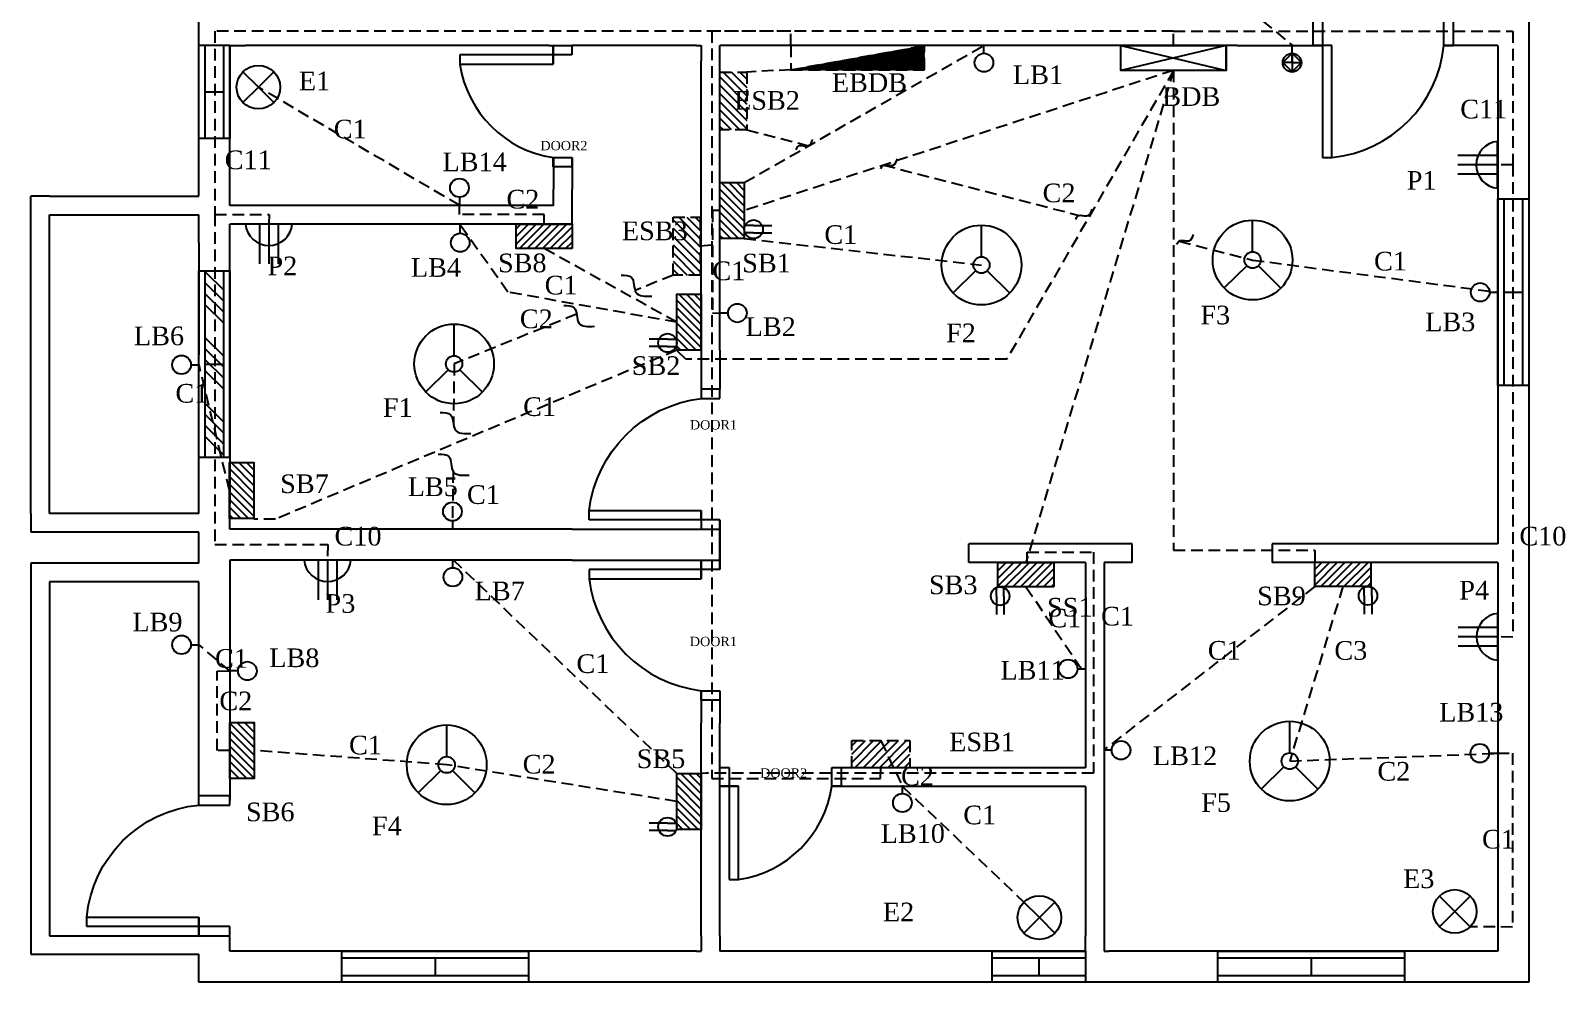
# Model space of a CAD drawing. Header units: inches. Extents: x -2152 to 9073, y -5017 to 214.
# Drawn here: x -213.7 to 279.5, y -611.8 to -305.8 of the extents above; entities that cross this region are included whole.
import ezdxf

# ---------------------------------------------------------------- set-up
doc = ezdxf.new("R2010")
doc.units = ezdxf.units.IN
doc.header["$LTSCALE"] = 15
doc.header["$MEASUREMENT"] = 0
doc.header["$PDMODE"] = 1
doc.header["$PDSIZE"] = 120
doc.linetypes.add('HIDDEN', pattern=[0.375, 0.25, -0.125])
for name, color, linetype in [('cad-block.com', 7, 'Continuous'), ('conduit break', 7, 'Continuous'), ('Doors', 46, 'Continuous'), ('Electrical', 7, 'Continuous'), ('Emergency', 130, 'HIDDEN'), ('Fittings', 7, 'Continuous'), ('Hidden', 242, 'HIDDEN'), ('Text', 7, 'Continuous'), ('Windows', 140, 'Continuous')]:
    doc.layers.add(name, color=color, linetype=linetype)
doc.styles.get("Standard").update_dxf_attribs({"font": 'times.ttf'})

# ---------------------------------------------------------------- blocks, each defined once
blk = doc.blocks.new('door 1')
at = {"layer": 'Doors'}
for p, q in [((546.55, -392), (543.55, -392)), ((543.55, -392), (543.55, -428)), ((546.55, -428), (546.55, -392)), ((504.55, -428), (507.55, -428)), ((507.55, -428), (507.55, -434)), ((543.55, -428), (546.55, -428)), ((546.55, -428), (543.55, -428)), ((546.55, -428), (549.55, -428)), ((546.55, -434), (546.55, -428)), ((549.55, -428), (549.55, -434)), ((507.55, -434), (504.55, -434)), ((549.55, -434), (546.55, -434))]:
    blk.add_line(p, q, dxfattribs=at)
blk.add_arc((548.5, -432.95), 41.25, 96.8892, 173.1108, dxfattribs=at)
blk = doc.blocks.new("door 1'")
at = {"layer": 'Doors'}
blk.add_line((-45, 0), (-45, 6), dxfattribs=at)
blk.add_blockref('door 1', (-549.55, 434), dxfattribs=at)
blk = doc.blocks.new('door 2')
at = {"layer": 'Doors'}
for p, q in [((622.04, -394.53), (619.04, -394.53)), ((619.04, -394.53), (619.04, -424.53)), ((622.04, -424.53), (622.04, -394.53)), ((586.04, -430.53), (586.04, -424.53)), ((586.04, -424.53), (589.04, -424.53)), ((589.04, -424.53), (589.04, -430.53)), ((619.04, -424.53), (622.04, -424.53)), ((622.04, -424.53), (619.04, -424.53)), ((622.04, -424.53), (625.04, -424.53)), ((622.04, -430.53), (622.04, -424.53)), ((625.04, -424.53), (625.04, -430.53)), ((589.04, -430.53), (586.04, -430.53)), ((625.04, -430.53), (622.04, -430.53))]:
    blk.add_line(p, q, dxfattribs=at)
blk.add_arc((624.25, -429.74), 35.59, 98.4137, 171.5863, dxfattribs=at)
blk = doc.blocks.new('Window Big')
at = {"layer": 'Windows'}
for p, q in [((367.2, -212.7), (439.2, -212.7)), ((367.2, -224.7), (367.2, -212.7)), ((439.2, -212.7), (439.2, -224.7)), ((367.2, -215.2), (439.2, -215.2)), ((403.2, -215.2), (403.2, -222.2)), ((439.2, -222.2), (367.2, -222.2)), ((439.2, -224.7), (367.2, -224.7))]:
    blk.add_line(p, q, dxfattribs=at)
blk = doc.blocks.new('Main door')
at = {"layer": 'Doors'}
for p, q in [((547.72, -478.37), (544.72, -478.37)), ((544.72, -478.37), (544.72, -514.37)), ((547.72, -514.37), (547.72, -478.37)), ((505.72, -524.37), (505.72, -514.37)), ((505.72, -514.37), (505.72, -514.37)), ((508.72, -514.37), (505.72, -514.37)), ((508.72, -514.37), (508.72, -524.37)), ((544.72, -514.37), (547.72, -514.37)), ((547.72, -514.37), (550.72, -514.37)), ((547.72, -524.37), (547.72, -514.37)), ((550.72, -514.37), (550.72, -524.37)), ((508.72, -524.37), (505.72, -524.37)), ((550.72, -524.37), (547.72, -524.37))]:
    blk.add_line(p, q, dxfattribs=at)
blk.add_arc((548.56, -518.21), 40.02, 95.499, 174.501, dxfattribs=at)
blk = doc.blocks.new('SLIDING WINDOW DOOR')
at = {"layer": 'Windows'}
h = blk.add_hatch(dxfattribs=at)
h.set_pattern_fill('ANSI34', color=256, scale=30, style=0)
h.paths.add_polyline_path([(625.85, -247.29), (625.85, -238.54), (580.85, -238.54), (580.85, -247.29)])
h.paths.add_polyline_path([(670.85, -247.29), (670.85, -238.54), (625.85, -238.54), (625.85, -247.29)])
at = {"layer": 'Windows', "xscale": 1.25, "yscale": 1.25, "zscale": 1.25}
blk.add_blockref('Window Big', (121.85, 30.46), dxfattribs=at)
blk = doc.blocks.new('Window Toilet')
at = {"layer": 'Windows'}
for p, q in [((293, -254.5), (329, -254.5)), ((293, -266.5), (293, -254.5)), ((293, -257), (329, -257)), ((311, -257), (311, -264)), ((329, -254.5), (329, -266.5)), ((329, -264), (293, -264)), ((329, -266.5), (293, -266.5))]:
    blk.add_line(p, q, dxfattribs=at)
blk = doc.blocks.new('switch board')
at = {"layer": 'Fittings'}
h = blk.add_hatch(dxfattribs=at)
h.set_pattern_fill('ANSI31', color=256, scale=14, style=0)
h.paths.add_polyline_path([(-262.5, -452.62), (-262.5, -444.78), (-280.5, -444.78), (-280.5, -452.62)])
blk.add_lwpolyline([(-280.5, -444.78), (-262.5, -444.78), (-262.5, -452.62), (-280.5, -452.62)], close=True, dxfattribs=at)
blk = doc.blocks.new('MDB')
at = {"layer": 'Fittings'}
for p, q in [((-280.48, -456.36), (-246.64, -464.37)), ((-246.64, -456.36), (-280.48, -464.37)), ((-246.64, -464.37), (-246.64, -456.36))]:
    blk.add_line(p, q, dxfattribs=at)
blk.add_lwpolyline([(-280.48, -456.36), (-246.64, -456.36), (-246.64, -464.37), (-280.48, -464.37)], close=True, dxfattribs=at)
blk = doc.blocks.new('LBulb')
blk.add_line((-245.4, -401.06), (-241, -401.06))
blk.add_circle((-250.43, -401.06), 5.03)
blk = doc.blocks.new('fan')
at = {"layer": 'Fittings'}
for p, q in [((-299.43, -397.01), (-299.43, -380.04)), ((-302.55, -404.48), (-314.64, -416.38)), ((-296.32, -404.49), (-284.3, -416.47))]:
    blk.add_line(p, q, dxfattribs=at)
for radius in [21.36, 4.39]:
    blk.add_circle((-299.43, -401.4), radius, dxfattribs=at)
blk = doc.blocks.new('exhaust')
at = {"layer": 'Electrical'}
for q in [(-247.45, -491.65), (-237.55, -491.65), (-247.45, -501.55), (-237.55, -501.55)]:
    blk.add_line((-242.5, -496.6), q, dxfattribs=at)
blk.add_circle((-242.5, -496.6), 7, dxfattribs=at)
blk = doc.blocks.new('2pin 5A socket at SB')
at = {"layer": 'Fittings'}
for p, q in [((-249.44, -380.04), (-254.02, -380.04)), ((-249.44, -380.04), (-239.57, -380.04)), ((-249.44, -384.04), (-254.02, -384.04)), ((-249.44, -384.04), (-239.57, -384.04))]:
    blk.add_line(p, q, dxfattribs=at)
blk.add_circle((-249.44, -382.04), 5, dxfattribs=at)
blk = doc.blocks.new('ebdb')
at = {"layer": 'Emergency'}
h = blk.add_hatch(dxfattribs=at)
h.set_pattern_fill('ANSI31', color=256, style=0)
h.paths.add_polyline_path([(-845.15, -337.29), (-845.15, -329.54), (-888.04, -337.29)])
for p, q in [((-845.15, -329.54), (-888.04, -329.54)), ((-888.04, -329.54), (-888.04, -337.29)), ((-888.04, -337.29), (-845.15, -329.54)), ((-845.15, -337.29), (-845.15, -329.54)), ((-888.04, -337.29), (-845.15, -337.29))]:
    blk.add_line(p, q, dxfattribs=at)
blk = doc.blocks.new('esb')
at = {"layer": 'Emergency'}
h = blk.add_hatch(dxfattribs=at)
h.set_pattern_fill('ANSI31', color=256, scale=15, style=0)
h.paths.add_polyline_path([(-826.17, -128.35), (-826.17, -119.65), (-844.76, -119.65), (-844.76, -128.35)])
for p, q in [((-844.76, -119.65), (-826.17, -119.65)), ((-844.76, -128.35), (-844.76, -119.65)), ((-826.17, -119.65), (-826.17, -128.35)), ((-826.17, -128.35), (-844.76, -128.35))]:
    blk.add_line(p, q, dxfattribs=at)
blk = doc.blocks.new('P socket')
at = {"layer": 'Electrical'}
for p, q in [((-253.14, -414.81), (-253.14, -429.89)), ((-253.14, -419.35), (-240.42, -419.35)), ((-253.14, -422.35), (-240.42, -422.35)), ((-253.14, -425.35), (-240.42, -425.35))]:
    blk.add_line(p, q, dxfattribs=at)
blk.add_arc((-253.89, -422.35), 7.58, 275.7142, 84.2858, dxfattribs=at)

msp = doc.modelspace()

# ---------------------------------------------------------------- linework, layer by layer
for p, q in [((-159.68238, -359.0488), (-159.68238, -144.5488)), ((267.81762, -294.22476), (267.81762, -611.7988)), ((-149.68238, -315.5488), (-149.68238, -310.5488)), ((-149.68238, -310.5488), (-144.68238, -310.5488)), ((-47.18238, -310.5488), (-144.68238, -310.5488)), ((-47.18238, -310.5488), (-45.68238, -310.5488)), ((-45.68238, -315.5488), (-45.68238, -310.5488)), ((0.31762, -310.5488), (-39.68238, -310.5488)), ((-39.68238, -313.59577), (-39.68238, -310.5488)), ((0.31762, -310.5488), (1.81762, -310.5488)), ((1.81762, -310.5488), (1.81762, -315.5488)), ((174.03163, -310.5488), (7.81762, -310.5488)), ((7.81762, -315.5488), (7.81762, -310.5488)), ((174.03163, -310.5488), (201.46747, -310.5488)), ((252.81762, -310.5488), (240.46747, -310.5488)), ((257.81762, -310.5488), (252.81762, -310.5488)), ((257.81762, -310.5488), (257.81762, -469.2988)), ((-149.68238, -360.5488), (-149.68238, -315.5488)), ((1.81762, -408.55421), (1.81762, -315.5488)), ((7.81762, -408.55421), (7.81762, -315.5488)), ((188.69976, -316.10869), (191.69976, -313.10869)), ((191.69976, -316.10869), (191.69976, -313.10869)), ((191.69976, -313.10869), (191.69976, -316.10869)), ((191.69976, -313.10869), (194.69976, -316.10869)), ((191.69976, -316.10869), (188.69976, -316.10869)), ((191.69976, -316.10869), (191.69976, -316.10869)), ((191.69976, -316.10869), (191.69976, -316.10869)), ((191.69976, -316.10869), (191.69976, -316.10869)), ((191.69976, -316.10869), (191.69976, -316.10869)), ((191.69976, -316.10869), (191.69976, -316.10869)), ((191.69976, -316.10869), (191.69976, -316.10869)), ((191.69976, -316.10869), (191.69976, -316.10869)), ((191.69976, -316.10869), (191.70064, -319.10869)), ((191.69976, -316.10869), (194.69976, -316.10869)), ((-45.68238, -346.59577), (-45.68238, -356.76498)), ((-39.68238, -346.59577), (-39.68238, -356.76498)), ((-213.68238, -365.0488), (-213.68238, -359.0488)), ((-207.68238, -359.0488), (-213.68238, -359.0488)), ((-207.68238, -359.0488), (-159.68238, -359.0488)), ((-45.68238, -362.0488), (-45.68238, -356.76498)), ((-39.68238, -368.0488), (-39.68238, -356.76498)), ((-149.68238, -362.0488), (-149.68238, -360.5488)), ((-144.68238, -362.0488), (-149.68238, -362.0488)), ((-45.68238, -362.0488), (-144.68238, -362.0488)), ((-213.68238, -461.0488), (-213.68238, -365.0488)), ((-207.68238, -461.0488), (-207.68238, -365.0488)), ((-207.68238, -365.0488), (-159.68238, -365.0488)), ((-159.68238, -373.99858), (-159.68238, -365.0488)), ((-144.68238, -368.0488), (-149.68238, -368.0488)), ((-149.68238, -370.99858), (-149.68238, -368.0488)), ((-39.68238, -368.0488), (-144.68238, -368.0488)), ((-159.68238, -373.99858), (-159.68238, -409.99619)), ((-149.68238, -409.99858), (-149.68238, -370.99858)), ((1.81762, -408.55421), (1.81762, -424.06011)), ((7.81762, -408.55421), (7.81762, -421.05987)), ((-159.68238, -461.0488), (-159.68238, -409.99619)), ((-149.68238, -443.0488), (-149.68238, -409.99858)), ((-149.68238, -443.0488), (-149.68238, -458.0488)), ((-149.68238, -461.0488), (-149.68238, -458.0488)), ((-213.68238, -461.0488), (-213.68238, -467.0488)), ((-159.68238, -461.0488), (-207.68238, -461.0488)), ((-149.68238, -466.0488), (-149.68238, -461.0488)), ((1.81762, -460.05987), (1.81762, -466.0488)), ((7.81762, -463.05987), (7.81762, -479.03076)), ((7.81762, -479.03076), (7.81762, -463.05987)), ((-207.68238, -467.0488), (-213.68238, -467.0488)), ((-159.68238, -467.0488), (-207.68238, -467.0488)), ((-159.68238, -477.0488), (-159.68238, -467.0488)), ((-144.68238, -466.0488), (-149.68238, -466.0488)), ((-39.68238, -466.0488), (-144.68238, -466.0488)), ((-39.68238, -466.0488), (0.31762, -466.0488)), ((0.31762, -466.0488), (1.81762, -466.0488)), ((125.31762, -470.7988), (87.81762, -470.7988)), ((87.81762, -476.7988), (87.81762, -470.7988)), ((132.81762, -470.7988), (125.31762, -470.7988)), ((140.31762, -470.7988), (132.81762, -470.7988)), ((140.31762, -470.7988), (132.81762, -470.7988)), ((140.31762, -476.7988), (140.31762, -470.7988)), ((257.81762, -470.7988), (185.31762, -470.7988)), ((257.81762, -470.7988), (185.31762, -470.7988)), ((185.31762, -470.7988), (185.31762, -476.7988)), ((257.81762, -469.2988), (257.81762, -470.7988)), ((-159.68238, -477.0488), (-213.68238, -477.0488)), ((-213.68238, -477.0488), (-213.68238, -596.7988)), ((-144.68238, -476.0488), (-149.68238, -476.0488)), ((-149.68238, -476.0488), (-149.67506, -553.31373)), ((-39.68238, -476.0488), (-144.68238, -476.0488)), ((-39.68238, -476.0488), (0.31762, -476.0488)), ((0.31762, -476.0488), (1.81762, -476.0488)), ((1.81762, -476.0488), (1.81762, -479.03076)), ((125.31762, -476.7988), (87.81762, -476.7988)), ((125.31762, -476.7988), (125.31762, -525.5488)), ((131.31762, -476.7988), (131.31762, -525.5488)), ((132.81762, -476.7988), (131.31762, -476.7988)), ((131.31762, -476.7988), (131.31762, -601.7988)), ((140.31762, -476.7988), (132.81762, -476.7988)), ((257.81762, -476.7988), (185.31762, -476.7988)), ((257.81762, -476.7988), (257.81762, -596.7988)), ((-159.68238, -483.0488), (-207.68238, -483.0488)), ((-207.68238, -483.0488), (-207.68238, -596.7988)), ((-159.68238, -554.81444), (-159.68238, -483.0488)), ((1.81762, -518.03076), (1.81762, -528.50914)), ((7.81762, -518.03076), (7.81762, -528.50914)), ((125.31762, -525.5488), (125.31762, -533.0488)), ((131.31762, -525.5488), (131.31762, -533.0488)), ((1.81762, -596.7988), (1.81762, -528.50914)), ((7.81762, -542.7988), (7.81762, -528.50914)), ((7.81762, -542.7988), (7.81762, -533.0488)), ((125.31762, -533.0488), (125.31762, -542.7988)), ((131.31762, -533.0488), (131.31762, -596.7988)), ((10.82446, -542.7988), (7.81762, -542.7988)), ((45.31605, -542.7988), (43.82446, -542.7988)), ((125.31762, -542.7988), (45.31605, -542.7988)), ((7.81762, -596.7988), (7.81762, -548.7988)), ((7.81762, -596.7988), (7.81762, -548.7988)), ((13.82446, -548.7988), (7.81762, -548.7988)), ((45.31605, -548.7988), (43.82091, -548.7988)), ((125.31762, -548.7988), (45.31605, -548.7988)), ((125.31762, -548.7988), (125.31762, -596.7988)), ((-159.68238, -596.7988), (-159.68238, -590.81373)), ((-149.68238, -596.7988), (-149.68238, -593.81373)), ((-213.68238, -596.7988), (-213.68238, -602.7988)), ((-207.68238, -596.7988), (-159.68238, -596.7988)), ((-149.68238, -601.7988), (-149.68238, -596.7988)), ((1.81762, -596.7988), (1.81762, -601.7988)), ((7.81762, -596.7988), (7.81762, -601.7988)), ((125.31762, -601.7988), (125.31762, -596.7988)), ((257.81762, -596.7988), (257.81762, -601.7988)), ((-213.68238, -602.7988), (-207.68238, -602.7988)), ((-207.68238, -602.7988), (-159.68238, -602.7988)), ((-159.68238, -611.7988), (-159.68238, -602.7988)), ((-144.68238, -601.7988), (-149.68238, -601.7988)), ((0.31762, -601.7988), (-144.68238, -601.7988)), ((0.31762, -601.7988), (-144.68238, -601.7988)), ((0.31762, -601.7988), (1.81762, -601.7988)), ((125.31762, -601.7988), (7.81762, -601.7988)), ((131.31762, -601.7988), (132.81762, -601.7988)), ((252.81762, -601.7988), (132.81762, -601.7988)), ((257.81762, -601.7988), (252.81762, -601.7988)), ((267.81762, -611.7988), (-159.68238, -611.7988))]:
    msp.add_line(p, q)
for p in [(115.06452, -442.20397), (115.06452, -442.20397), (115.06452, -442.20397), (115.06452, -442.20397), (121.06452, -442.20397), (121.06452, -442.20397), (125.06452, -442.20397), (134.03748, -442.20397), (135.06452, -442.20397), (139.06452, -442.20397), (145.06452, -442.20397), (155.06452, -442.20397), (163.06452, -442.20397), (165.06452, -442.20397), (175.06452, -442.20397), (185.06452, -442.20397), (187.06452, -442.20397), (195.06452, -442.20397), (205.06452, -442.20397)]:
    msp.add_point(p)
at = {"layer": 'conduit break'}
for points in [[(32.27646, -344.00183), (33.03338, -342.94283), (36.33422, -342.8303), (37.65054, -340.80969)], [(59.49558, -350.21106), (60.25249, -349.15205), (63.55333, -349.03953), (64.86966, -347.01892)], [(122.10916, -366.44939), (122.86607, -365.39038), (126.16691, -365.27786), (127.48323, -363.25725)], [(154.66134, -374.52193), (155.41825, -373.46293), (158.71909, -373.35041), (160.03541, -371.3298)], [(-23.96131, -384.42552), (-20.60224, -385.16064), (-19.12344, -390.06077), (-14.05776, -391.14898)], [(-42.37095, -394.15894), (-39.01188, -394.89405), (-37.53308, -399.79419), (-32.4674, -400.88239)], [(-82.08922, -428.5678), (-78.73014, -429.30291), (-77.25134, -434.20305), (-72.18566, -435.29126)], [(-82.68826, -442.00039), (-79.32919, -442.7355), (-77.85039, -447.63564), (-72.78471, -448.72385)]]:
    msp.add_spline(points, degree=3, dxfattribs=at)
at = {"layer": 'Electrical'}
msp.add_point((153.62909, -318.58267), dxfattribs=at)
at = {"layer": 'Emergency'}
for p, q in [((169.2511, -291.87507), (191.69976, -310.48526)), ((30.65827, -305.97678), (5.25391, -305.97678)), ((5.25391, -305.97678), (5.25391, -374.75702)), ((30.65827, -310.63312), (30.65827, -305.97678)), ((30.65827, -318.38142), (16.51406, -319.14112)), ((16.51406, -337.72789), (36.33422, -342.8303)), ((60.43781, -349.03542), (123.31348, -365.22184)), ((5.25391, -374.75702), (1.49813, -375.10206)), ((5.25391, -374.75702), (5.25391, -546.25771)), ((155.39278, -373.48019), (179.02419, -379.56375)), ((179.02419, -379.56375), (257.8028, -389.93761)), ((-7.20152, -384.39545), (-19.44273, -389.36584)), ((-38.24077, -396.99854), (-77.59447, -412.97762)), ((-77.59447, -412.97762), (-77.79962, -432.48133)), ((-77.95713, -447.45666), (-78.139, -464.74683)), ((59.53263, -534.09915), (66.46005, -548.7988)), ((5.25391, -546.25771), (59.4082, -546.25771)), ((59.4082, -546.25771), (59.53263, -542.7988)), ((66.46005, -548.7988), (105.55025, -586.05025))]:
    msp.add_line(p, q, dxfattribs=at)
at = {"layer": 'Fittings'}
for p, q in [((191.70064, -319.10869), (188.69976, -316.10869)), ((194.69976, -316.10869), (191.70064, -319.10869))]:
    msp.add_line(p, q, dxfattribs=at)
at = {"layer": 'Hidden'}
for p, q in [((153.62909, -306.01511), (-154.48598, -306.01511)), ((-154.48598, -306.01511), (-154.48598, -364.95137)), ((15.67137, -354.66547), (92.69402, -310.5488)), ((153.62909, -310.56935), (153.62909, -306.01511)), ((153.62909, -306.01511), (262.67682, -306.01511)), ((262.67682, -306.01511), (262.67682, -348.94802)), ((153.62909, -318.58267), (15.67137, -363.66406)), ((153.62909, -318.58267), (100.03344, -411.47317)), ((153.62909, -318.58267), (106.1596, -476.7824)), ((153.62909, -318.58267), (153.62909, -472.81763)), ((-75.87605, -361.97517), (-140.5, -324)), ((262.67682, -348.94802), (257.71682, -348.96375)), ((262.67682, -348.94802), (262.67682, -500.80448)), ((-154.48598, -364.95137), (-137.05823, -364.95137)), ((-154.48598, -364.95137), (-154.48598, -471.02318)), ((-137.05823, -364.95137), (-137.14228, -368.0488)), ((-75.84381, -364.94221), (-75.87605, -361.97517)), ((-48.69048, -364.94221), (-75.84381, -364.94221)), ((-48.69048, -368.0427), (-48.69048, -364.94221)), ((7.83145, -363.66406), (5.49462, -363.66406)), ((5.49462, -363.66406), (5.49462, -396.58884)), ((-60.28544, -389.88483), (-75.63698, -368.34957)), ((15.67137, -372.66264), (91.88784, -381.1713)), ((-6.0223, -399.55563), (-48.69048, -375.88262)), ((-6.0223, -399.55563), (-60.28544, -389.88483)), ((5.49462, -396.58884), (7.81762, -396.60714)), ((-6.0223, -408.55421), (-135.05616, -462.89219)), ((-3.10473, -411.47317), (-6.0223, -408.55421)), ((-149.79689, -453.68418), (-159.58001, -413.2529)), ((100.03344, -411.47317), (-3.10473, -411.47317)), ((-141.95697, -462.89219), (-141.95697, -462.68276)), ((-135.05616, -462.89219), (-141.95697, -462.89219)), ((-154.48598, -471.02318), (-118.21842, -471.02318)), ((-118.21842, -471.02318), (-118.28904, -476.10472)), ((153.62909, -472.81763), (199.00574, -472.81763)), ((199.00574, -472.81763), (199.01064, -476.7988)), ((-6.0223, -544.6568), (-78, -475.87657)), ((106.57425, -476.7824), (106.57425, -473.50661)), ((106.57425, -473.50661), (127.92477, -473.50661)), ((127.92477, -473.50661), (127.92477, -544.52512)), ((208.00922, -476.73264), (208.00922, -476.73264)), ((106.1596, -484.62232), (124.05039, -511.03479)), ((199.01064, -484.57256), (131.10911, -537.17344)), ((208.00922, -484.57256), (190.95994, -540.66631)), ((262.67682, -500.80448), (257.80745, -500.70984)), ((-149.67872, -511.68127), (-159.56171, -503.26863)), ((-153.74559, -511.72431), (-149.67872, -511.68127)), ((-153.74559, -537.2474), (-153.74559, -511.72431)), ((-149.67507, -537.2474), (-153.74559, -537.2474)), ((-79.98162, -541.85966), (-141.83515, -537.2474)), ((-6.0223, -553.65538), (-79.98162, -541.85966)), ((190.95994, -540.66631), (257.68675, -538.15069)), ((257.68675, -538.15069), (262.57042, -538.15069)), ((262.57042, -538.15069), (262.57042, -594.03243)), ((3.45905, -544.52512), (1.81762, -544.6568)), ((127.92477, -544.52512), (3.45905, -544.52512)), ((262.57042, -594.03243), (248.94975, -593.94975))]:
    msp.add_line(p, q, dxfattribs=at)
msp.add_point((190.95994, -540.66631), dxfattribs=at)

# ---------------------------------------------------------------- block references
for name, p, xscale, yscale, zscale, rotation in [('LBulb', (-47.57579, -166.70295), 0.5966070999190265, 0.5966070999190265, 0.5966070999190265, 90), ('SLIDING WINDOW DOOR', (-316.62275, -830.28038), 0.6666666666666288, 0.6666666666666288, 0.6666666666666288, 90), ('2pin 5A socket at SB', (-157.82225, -634.15133), 0.5966070999190265, 0.5966070999190265, 0.5966070999190265, 180), ('2pin 5A socket at SB', (325.80816, -636.44179), 0.5966070999190265, 0.5966070999190265, 0.5966070999190265, 270), ('2pin 5A socket at SB', (444.03402, -636.34092), 0.5966070999190265, 0.5966070999190265, 0.5966070999190265, 270), ('2pin 5A socket at SB', (-157.82225, -789.71974), 0.5966070999190265, 0.5966070999190265, 0.5966070999190265, 180)]:
    msp.add_blockref(name, p, dxfattribs=dict(xscale=xscale, yscale=yscale, zscale=zscale, rotation=rotation))
at = {"xscale": 0.5966070999190265, "yscale": 0.5966070999190265, "zscale": 0.5966070999190265}
for name, p in [('2pin 5A socket at SB', (167.47132, -141.74885)), ('LBulb', (-15.7977, -173.97734))]:
    msp.add_blockref(name, p, dxfattribs=at)
at = {"rotation": 90}
for p in [(-594.5763, -182.18372), (-594.45447, -265.74695)]:
    msp.add_blockref('switch board', p, dxfattribs=at)
at = {"layer": 'Doors'}
for name, p, rotation in [('Main door', (749.19056, -824.94616), 180), ('door 2', (-470.26862, -935.6369), 90), ("door 1'", (7.81651, -476.03076), 90), ('door 2', (632.86559, -973.3054), 180)]:
    msp.add_blockref(name, p, dxfattribs=dict(at, rotation=rotation))
at = {"layer": 'Doors', "xscale": -1, "rotation": 90}
for name, p in [("door 1'", (7.81964, -466.05987)), ('Main door', (-674.0465, -46.09065))]:
    msp.add_blockref(name, p, dxfattribs=at)
at = {"layer": 'Electrical', "xscale": 0.5966070999190265, "yscale": 0.5966070999190265, "zscale": 0.5966070999190265}
for p, rotation in [((-146.58153, -166.69539), 90), ((163.39951, -505.75748), 270), ((-314.91254, -224.56726), 90), ((-135.97508, -635.8827), 180), ((161.13656, -609.84086), 270), ((-317.27556, -332.09426), 90), ((-293.46103, -750.95682), 180)]:
    msp.add_blockref('LBulb', p, dxfattribs=dict(at, rotation=rotation))
at = {"layer": 'Electrical'}
for name, p in [('MDB', (417.1874, 145.78611)), ('exhaust', (102, 172.60051))]:
    msp.add_blockref(name, p, dxfattribs=at)
for name, p, rotation in [('P socket', (4.58042, -771.31592), 180), ('P socket', (285.20989, -621.1852), 270), ('switch board', (-320.19094, -820.66202), 180), ('switch board', (-450.8017, -128.05517), 90), ('P socket', (304.06314, -729.24112), 270), ('switch board', (-165.34086, -929.40172), 180), ('switch board', (-63.49123, -929.35196), 180), ('switch board', (-450.8017, -282.15493), 90)]:
    msp.add_blockref(name, p, dxfattribs=dict(at, rotation=rotation))
for name, p, xscale, yscale, zscale in [('fan', (271.54324, -140.3332), 0.5999999999999943, 0.5999999999999943, 0.5999999999999943), ('fan', (358.67958, -138.72565), 0.5999999999999943, 0.5999999999999943, 0.5999999999999943), ('LBulb', (401.58511, -150.66205), 0.5966070999190265, 0.5966070999190265, 0.5966070999190265), ('fan', (102.06092, -172.13952), 0.5999999999999943, 0.5999999999999943, 0.5999999999999943), ('fan', (99.67377, -301.02157), 0.5999999999999943, 0.5999999999999943, 0.5999999999999943), ('fan', (370.61533, -299.82821), 0.5999999999999943, 0.5999999999999943, 0.5999999999999943)]:
    msp.add_blockref(name, p, dxfattribs=dict(at, xscale=xscale, yscale=yscale, zscale=zscale))
at = {"layer": 'Emergency'}
msp.add_blockref('ebdb', (918.70051, 18.90358), dxfattribs=at)
for name, p, rotation in [('esb', (-111.83654, 507.02849), 90), ('switch board', (-436.94795, -92.1636), 90), ('esb', (-126.85248, 460.36093), 90), ('esb', (-775.93036, -662.44975), 180)]:
    msp.add_blockref(name, p, dxfattribs=dict(at, rotation=rotation))
at = {"layer": 'Fittings', "rotation": 180}
msp.add_blockref('P socket', (4.67105, -923.06201), dxfattribs=at)
at = {"layer": 'Fittings', "xscale": 0.5966070999190265, "yscale": 0.5966070999190265, "zscale": 0.5966070999190265}
for p in [(269.14441, -271.75923), (401.46906, -298.87514)]:
    msp.add_blockref('LBulb', p, dxfattribs=at)
at = {"layer": 'Fittings'}
for p, xscale, yscale, zscale, rotation in [((-12.6732, -776.44899), 0.5966070999190265, 0.5966070999190265, 0.5966070999190265, 180), ((-172.81551, -404.67606), 0.5966070999190833, 0.5966070999190833, 0.5966070999190833, 90)]:
    msp.add_blockref('LBulb', p, dxfattribs=dict(at, xscale=xscale, yscale=yscale, zscale=zscale, rotation=rotation))
for p in [(353, -94.39949), (486.5, -92.39949)]:
    msp.add_blockref('exhaust', p, dxfattribs=at)
at = {"layer": 'Text', "xscale": 0.5966070999190265, "yscale": 0.5966070999190265, "zscale": 0.5966070999190265}
msp.add_blockref('LBulb', (-15.7794, -263.99308), dxfattribs=at)
at = {"layer": 'Windows', "xscale": 0.8333333333332575, "yscale": 0.8333333333332575, "zscale": 0.8333333333332575, "rotation": 90}
for name, p in [('Window Toilet', (-371.76571, -584.69743)), ('Window Big', (80.56827, -725.92228))]:
    msp.add_blockref(name, p, dxfattribs=at)
at = {"layer": 'Windows', "xscale": 0.8333333333332575, "yscale": 0.8333333333332575, "zscale": 0.8333333333332575}
for name, p in [('Window Big', (-419.68086, -424.54945)), ('Window Toilet', (-148.84905, -389.71547)), ('Window Big', (-138.18086, -424.54945))]:
    msp.add_blockref(name, p, dxfattribs=at)

# ---------------------------------------------------------------- texts
at = {"layer": 'cad-block.com', "char_height": 6, "width": 16, "attachment_point": 1}
for s, insert in [('E1', (-127.5, -319)), ('E3', (227.37852, -575.50631)), ('E2', (60.19758, -586.18257))]:
    msp.add_mtext(s, dxfattribs=dict(at, insert=insert))
at = {"layer": 'Emergency', "char_height": 6, "attachment_point": 1}
for s, insert, width in [('C2', (111.52689, -354.98484), 14.2618909), ('C1', (218.04386, -376.93329), 15.3397789), ('C2', (-56.47311, -395.48484), 14.2618909), ('C1', (-73.47311, -451.98484), 15.3397789), ('C2', (66.02689, -542.48484), 14.2618909), ('C1', (86.02689, -554.98484), 15.3397789)]:
    msp.add_mtext(s, dxfattribs=dict(at, insert=insert, width=width))
at = {"layer": 'Hidden', "char_height": 6, "attachment_point": 1}
for s, insert, width in [('C11', (245.75402, -328.0339), 12.1197077), ('C1', (-116.28937, -334.46238), 15.3397789), ('C11', (-151.33655, -344.355), 12.1197077), ('C2', (-60.7814, -357.01057), 14.2618909), ('C1', (41.38806, -368.38898), 15.3397789), ('C1', (-48.50098, -384.62545), 15.3397789), ('C1', (5.42853, -380.04295), 15.3397789), ('C1', (-167.16157, -419.41567), 15.3397789), ('C1', (-55.40366, -423.70153), 15.3397789), ('C10', (-116.03357, -465.36268), 15.998008), ('C10', (264.76333, -465.32064), 15.998008), ('C1', (113.37704, -491.66095), 15.3397789), ('C1', (130.31063, -491.07733), 15.3397789), ('C1', (164.63166, -502.05514), 15.3397789), ('C3', (205.2958, -502.08639), 17.1129), ('C1', (-154.45697, -504.66727), 23.3917072), ('C1', (-38.28324, -506.341), 15.3397789), ('C2', (-153.05829, -518.3267), 14.2618909), ('C1', (-111.38303, -532.50845), 15.3397789), ('C2', (-55.57205, -538.66387), 14.2618909), ('C2', (219.1493, -540.95359), 14.2618909), ('C1', (252.74889, -562.78622), 15.3397789)]:
    msp.add_mtext(s, dxfattribs=dict(at, insert=insert, width=width))
at = {"layer": 'Text'}
for s, height, p in [('DOOR2', 3, (-49.86178, -344.26925)), ('P1', 6, (228.56723, -356.94749)), ('P2', 6, (-137.56936, -384.45714)), ('DOOR1', 3, (-1.80978, -434.04911)), ('P4', 6, (245.46114, -488.71816)), ('P3', 6, (-118.90824, -492.9884)), ('DOOR1', 3, (-1.81872, -503.70831)), ('DOOR2', 3, (20.76868, -545.98654))]:
    msp.add_text(s, height=height, dxfattribs=at).set_placement(p)
at = {"layer": 'Text', "char_height": 6, "attachment_point": 1}
for s, insert, width in [('EBDB', (43.79593, -319.51441), 43.8176199), ('LB1', (102, -317), 12), ('ESB2', (12.36881, -325.24838), 43.8176199), ('BDB', (150, -324), 8), ('LB14', (-81.33545, -345.01671), 12), ('ESB3', (-23.68634, -367.18858), 43.8176199), ('LB4', (-91.50763, -378.95989), 12), ('SB8', (-63.5, -377.5), 12), ('SB1', (15, -377.53989), 17), ('F3', (162.23823, -394.24349), 15.5), ('LB2', (16.09158, -397.99025), 12), ('LB3', (234.49237, -396.45989), 12), ('LB6', (-180.50763, -400.95989), 12), ('F2', (80.5, -400), 16), ('SB2', (-20.5, -410.5), 13.5), ('F1', (-100.5, -424), 10.8589498), ('SB7', (-133.5, -448.5), 14), ('LB5', (-92.50763, -449.45989), 12), ('LB7', (-71.00763, -482.95989), 12), ('SB3', (75, -481), 16), ('SS1', (112.97514, -488.19741), 7.8176199), ('SB9', (180.5, -484.57256), 27.5092229), ('LB9', (-181.00763, -492.95989), 12), ('LB8', (-137.00763, -504.45989), 12), ('LB11', (97.99237, -508.45989), 12), ('LB13', (238.99237, -521.95989), 12), ('ESB1', (81.5, -531.5), 43.8176199), ('SB5', (-18.91518, -536.92094), 15), ('LB12', (146.99237, -535.95989), 12), ('F5', (162.5, -551), 17), ('SB6', (-144.5, -554), 14), ('F4', (-104, -558.5), 17.5), ('LB10', (59.49237, -560.95989), 12)]:
    msp.add_mtext(s, dxfattribs=dict(at, insert=insert, width=width))

doc.saveas('drawing.dxf')
